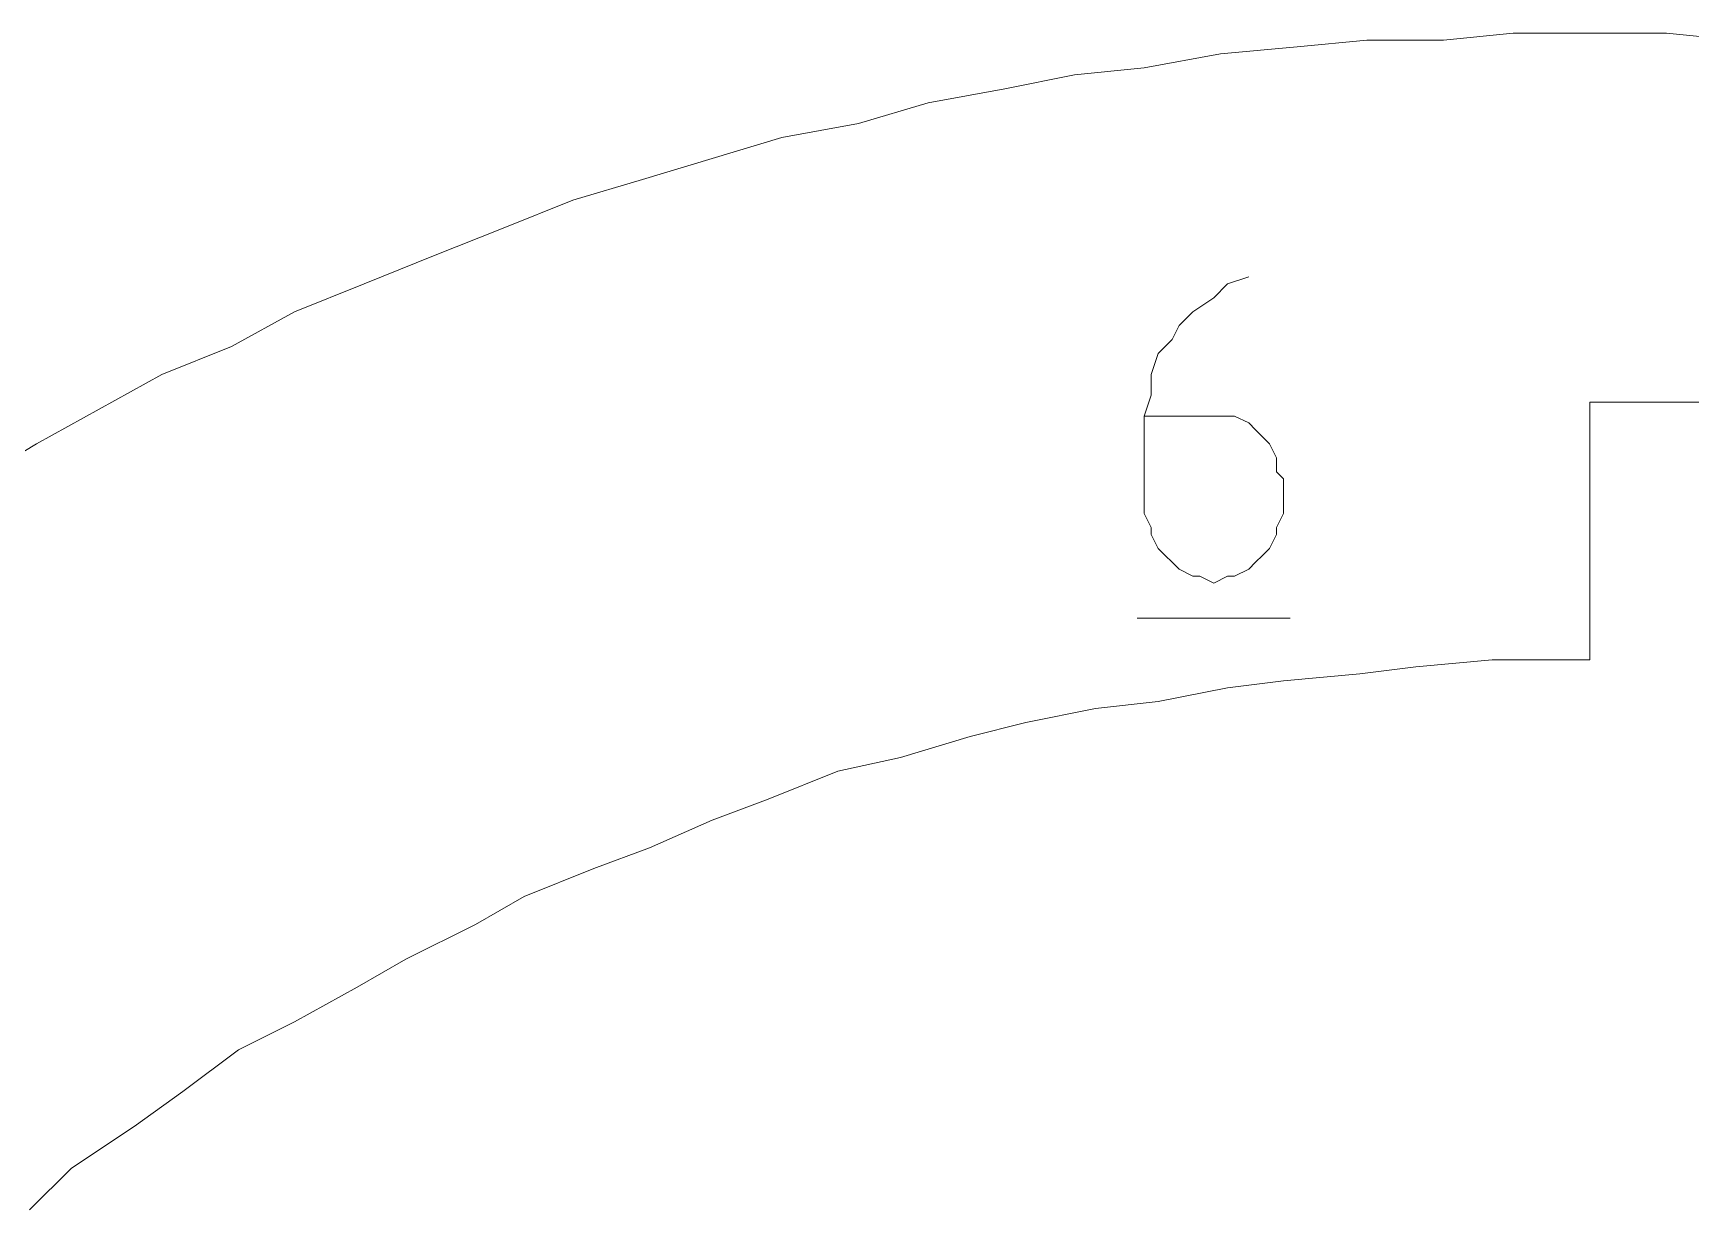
# Model space of a CAD drawing. Header units: centimetres. Extents: x -10.4 to 10.4, y -10.8 to 7.6.
# Drawn here: x -6.531 to -5.185, y -2.183 to -1.227 of the extents above; entities that cross this region are included whole.
import ezdxf
from ezdxf.lldxf.tags import DXFTag

# ---------------------------------------------------------------- set-up
doc = ezdxf.new("R2010")
doc.units = ezdxf.units.CM
doc.header["$MEASUREMENT"] = 0
doc.layers.add('layer 1', color=7, linetype='Continuous')
tags = doc.linetypes.add('New Line851', pattern=[0.2, 0.1, -0.1]).pattern_tags.tags
tags[6:7] = [DXFTag(74, 4), DXFTag(75, 0), DXFTag(340, '0'), DXFTag(46, 1.0), DXFTag(50, 0.0), DXFTag(44, 0.0), DXFTag(45, 0.0)]
tags[4:5] = [DXFTag(74, 4), DXFTag(75, 0), DXFTag(340, '0'), DXFTag(46, 1.0), DXFTag(50, 0.0), DXFTag(44, 0.0), DXFTag(45, 0.0)]
tags = doc.linetypes.add('New Line852', pattern=[0.2, 0.1, -0.1]).pattern_tags.tags
tags[6:7] = [DXFTag(74, 4), DXFTag(75, 0), DXFTag(340, '0'), DXFTag(46, 1.0), DXFTag(50, 0.0), DXFTag(44, 0.0), DXFTag(45, 0.0)]
tags[4:5] = [DXFTag(74, 4), DXFTag(75, 0), DXFTag(340, '0'), DXFTag(46, 1.0), DXFTag(50, 0.0), DXFTag(44, 0.0), DXFTag(45, 0.0)]
tags = doc.linetypes.add('New Line853', pattern=[0.2, 0.1, -0.1]).pattern_tags.tags
tags[6:7] = [DXFTag(74, 4), DXFTag(75, 0), DXFTag(340, '0'), DXFTag(46, 1.0), DXFTag(50, 0.0), DXFTag(44, 0.0), DXFTag(45, 0.0)]
tags[4:5] = [DXFTag(74, 4), DXFTag(75, 0), DXFTag(340, '0'), DXFTag(46, 1.0), DXFTag(50, 0.0), DXFTag(44, 0.0), DXFTag(45, 0.0)]
tags = doc.linetypes.add('New Line854', pattern=[0.2, 0.1, -0.1]).pattern_tags.tags
tags[6:7] = [DXFTag(74, 4), DXFTag(75, 0), DXFTag(340, '0'), DXFTag(46, 1.0), DXFTag(50, 0.0), DXFTag(44, 0.0), DXFTag(45, 0.0)]
tags[4:5] = [DXFTag(74, 4), DXFTag(75, 0), DXFTag(340, '0'), DXFTag(46, 1.0), DXFTag(50, 0.0), DXFTag(44, 0.0), DXFTag(45, 0.0)]
tags = doc.linetypes.add('New Line855', pattern=[0.2, 0.1, -0.1]).pattern_tags.tags
tags[6:7] = [DXFTag(74, 4), DXFTag(75, 0), DXFTag(340, '0'), DXFTag(46, 1.0), DXFTag(50, 0.0), DXFTag(44, 0.0), DXFTag(45, 0.0)]
tags[4:5] = [DXFTag(74, 4), DXFTag(75, 0), DXFTag(340, '0'), DXFTag(46, 1.0), DXFTag(50, 0.0), DXFTag(44, 0.0), DXFTag(45, 0.0)]
tags = doc.linetypes.add('New Line856', pattern=[0.2, 0.1, -0.1]).pattern_tags.tags
tags[6:7] = [DXFTag(74, 4), DXFTag(75, 0), DXFTag(340, '0'), DXFTag(46, 1.0), DXFTag(50, 0.0), DXFTag(44, 0.0), DXFTag(45, 0.0)]
tags[4:5] = [DXFTag(74, 4), DXFTag(75, 0), DXFTag(340, '0'), DXFTag(46, 1.0), DXFTag(50, 0.0), DXFTag(44, 0.0), DXFTag(45, 0.0)]
tags = doc.linetypes.add('New Line857', pattern=[0.2, 0.1, -0.1]).pattern_tags.tags
tags[6:7] = [DXFTag(74, 4), DXFTag(75, 0), DXFTag(340, '0'), DXFTag(46, 1.0), DXFTag(50, 0.0), DXFTag(44, 0.0), DXFTag(45, 0.0)]
tags[4:5] = [DXFTag(74, 4), DXFTag(75, 0), DXFTag(340, '0'), DXFTag(46, 1.0), DXFTag(50, 0.0), DXFTag(44, 0.0), DXFTag(45, 0.0)]
tags = doc.linetypes.add('New Line858', pattern=[0.2, 0.1, -0.1]).pattern_tags.tags
tags[6:7] = [DXFTag(74, 4), DXFTag(75, 0), DXFTag(340, '0'), DXFTag(46, 1.0), DXFTag(50, 0.0), DXFTag(44, 0.0), DXFTag(45, 0.0)]
tags[4:5] = [DXFTag(74, 4), DXFTag(75, 0), DXFTag(340, '0'), DXFTag(46, 1.0), DXFTag(50, 0.0), DXFTag(44, 0.0), DXFTag(45, 0.0)]
tags = doc.linetypes.add('New Line859', pattern=[0.2, 0.1, -0.1]).pattern_tags.tags
tags[6:7] = [DXFTag(74, 4), DXFTag(75, 0), DXFTag(340, '0'), DXFTag(46, 1.0), DXFTag(50, 0.0), DXFTag(44, 0.0), DXFTag(45, 0.0)]
tags[4:5] = [DXFTag(74, 4), DXFTag(75, 0), DXFTag(340, '0'), DXFTag(46, 1.0), DXFTag(50, 0.0), DXFTag(44, 0.0), DXFTag(45, 0.0)]
tags = doc.linetypes.add('New Line860', pattern=[0.2, 0.1, -0.1]).pattern_tags.tags
tags[6:7] = [DXFTag(74, 4), DXFTag(75, 0), DXFTag(340, '0'), DXFTag(46, 1.0), DXFTag(50, 0.0), DXFTag(44, 0.0), DXFTag(45, 0.0)]
tags[4:5] = [DXFTag(74, 4), DXFTag(75, 0), DXFTag(340, '0'), DXFTag(46, 1.0), DXFTag(50, 0.0), DXFTag(44, 0.0), DXFTag(45, 0.0)]
tags = doc.linetypes.add('New Line861', pattern=[0.2, 0.1, -0.1]).pattern_tags.tags
tags[6:7] = [DXFTag(74, 4), DXFTag(75, 0), DXFTag(340, '0'), DXFTag(46, 1.0), DXFTag(50, 0.0), DXFTag(44, 0.0), DXFTag(45, 0.0)]
tags[4:5] = [DXFTag(74, 4), DXFTag(75, 0), DXFTag(340, '0'), DXFTag(46, 1.0), DXFTag(50, 0.0), DXFTag(44, 0.0), DXFTag(45, 0.0)]
tags = doc.linetypes.add('New Line862', pattern=[0.2, 0.1, -0.1]).pattern_tags.tags
tags[6:7] = [DXFTag(74, 4), DXFTag(75, 0), DXFTag(340, '0'), DXFTag(46, 1.0), DXFTag(50, 0.0), DXFTag(44, 0.0), DXFTag(45, 0.0)]
tags[4:5] = [DXFTag(74, 4), DXFTag(75, 0), DXFTag(340, '0'), DXFTag(46, 1.0), DXFTag(50, 0.0), DXFTag(44, 0.0), DXFTag(45, 0.0)]
tags = doc.linetypes.add('New Line863', pattern=[0.2, 0.1, -0.1]).pattern_tags.tags
tags[6:7] = [DXFTag(74, 4), DXFTag(75, 0), DXFTag(340, '0'), DXFTag(46, 1.0), DXFTag(50, 0.0), DXFTag(44, 0.0), DXFTag(45, 0.0)]
tags[4:5] = [DXFTag(74, 4), DXFTag(75, 0), DXFTag(340, '0'), DXFTag(46, 1.0), DXFTag(50, 0.0), DXFTag(44, 0.0), DXFTag(45, 0.0)]
tags = doc.linetypes.add('New Line864', pattern=[0.2, 0.1, -0.1]).pattern_tags.tags
tags[6:7] = [DXFTag(74, 4), DXFTag(75, 0), DXFTag(340, '0'), DXFTag(46, 1.0), DXFTag(50, 0.0), DXFTag(44, 0.0), DXFTag(45, 0.0)]
tags[4:5] = [DXFTag(74, 4), DXFTag(75, 0), DXFTag(340, '0'), DXFTag(46, 1.0), DXFTag(50, 0.0), DXFTag(44, 0.0), DXFTag(45, 0.0)]
tags = doc.linetypes.add('New Line865', pattern=[0.2, 0.1, -0.1]).pattern_tags.tags
tags[6:7] = [DXFTag(74, 4), DXFTag(75, 0), DXFTag(340, '0'), DXFTag(46, 1.0), DXFTag(50, 0.0), DXFTag(44, 0.0), DXFTag(45, 0.0)]
tags[4:5] = [DXFTag(74, 4), DXFTag(75, 0), DXFTag(340, '0'), DXFTag(46, 1.0), DXFTag(50, 0.0), DXFTag(44, 0.0), DXFTag(45, 0.0)]
tags = doc.linetypes.add('New Line866', pattern=[0.2, 0.1, -0.1]).pattern_tags.tags
tags[6:7] = [DXFTag(74, 4), DXFTag(75, 0), DXFTag(340, '0'), DXFTag(46, 1.0), DXFTag(50, 0.0), DXFTag(44, 0.0), DXFTag(45, 0.0)]
tags[4:5] = [DXFTag(74, 4), DXFTag(75, 0), DXFTag(340, '0'), DXFTag(46, 1.0), DXFTag(50, 0.0), DXFTag(44, 0.0), DXFTag(45, 0.0)]
tags = doc.linetypes.add('New Line867', pattern=[0.2, 0.1, -0.1]).pattern_tags.tags
tags[6:7] = [DXFTag(74, 4), DXFTag(75, 0), DXFTag(340, '0'), DXFTag(46, 1.0), DXFTag(50, 0.0), DXFTag(44, 0.0), DXFTag(45, 0.0)]
tags[4:5] = [DXFTag(74, 4), DXFTag(75, 0), DXFTag(340, '0'), DXFTag(46, 1.0), DXFTag(50, 0.0), DXFTag(44, 0.0), DXFTag(45, 0.0)]
tags = doc.linetypes.add('New Line868', pattern=[0.2, 0.1, -0.1]).pattern_tags.tags
tags[6:7] = [DXFTag(74, 4), DXFTag(75, 0), DXFTag(340, '0'), DXFTag(46, 1.0), DXFTag(50, 0.0), DXFTag(44, 0.0), DXFTag(45, 0.0)]
tags[4:5] = [DXFTag(74, 4), DXFTag(75, 0), DXFTag(340, '0'), DXFTag(46, 1.0), DXFTag(50, 0.0), DXFTag(44, 0.0), DXFTag(45, 0.0)]
tags = doc.linetypes.add('New Line869', pattern=[0.2, 0.1, -0.1]).pattern_tags.tags
tags[6:7] = [DXFTag(74, 4), DXFTag(75, 0), DXFTag(340, '0'), DXFTag(46, 1.0), DXFTag(50, 0.0), DXFTag(44, 0.0), DXFTag(45, 0.0)]
tags[4:5] = [DXFTag(74, 4), DXFTag(75, 0), DXFTag(340, '0'), DXFTag(46, 1.0), DXFTag(50, 0.0), DXFTag(44, 0.0), DXFTag(45, 0.0)]
tags = doc.linetypes.add('New Line870', pattern=[0.2, 0.1, -0.1]).pattern_tags.tags
tags[6:7] = [DXFTag(74, 4), DXFTag(75, 0), DXFTag(340, '0'), DXFTag(46, 1.0), DXFTag(50, 0.0), DXFTag(44, 0.0), DXFTag(45, 0.0)]
tags[4:5] = [DXFTag(74, 4), DXFTag(75, 0), DXFTag(340, '0'), DXFTag(46, 1.0), DXFTag(50, 0.0), DXFTag(44, 0.0), DXFTag(45, 0.0)]
tags = doc.linetypes.add('New Line871', pattern=[0.2, 0.1, -0.1]).pattern_tags.tags
tags[6:7] = [DXFTag(74, 4), DXFTag(75, 0), DXFTag(340, '0'), DXFTag(46, 1.0), DXFTag(50, 0.0), DXFTag(44, 0.0), DXFTag(45, 0.0)]
tags[4:5] = [DXFTag(74, 4), DXFTag(75, 0), DXFTag(340, '0'), DXFTag(46, 1.0), DXFTag(50, 0.0), DXFTag(44, 0.0), DXFTag(45, 0.0)]
tags = doc.linetypes.add('New Line872', pattern=[0.2, 0.1, -0.1]).pattern_tags.tags
tags[6:7] = [DXFTag(74, 4), DXFTag(75, 0), DXFTag(340, '0'), DXFTag(46, 1.0), DXFTag(50, 0.0), DXFTag(44, 0.0), DXFTag(45, 0.0)]
tags[4:5] = [DXFTag(74, 4), DXFTag(75, 0), DXFTag(340, '0'), DXFTag(46, 1.0), DXFTag(50, 0.0), DXFTag(44, 0.0), DXFTag(45, 0.0)]
tags = doc.linetypes.add('New Line873', pattern=[0.2, 0.1, -0.1]).pattern_tags.tags
tags[6:7] = [DXFTag(74, 4), DXFTag(75, 0), DXFTag(340, '0'), DXFTag(46, 1.0), DXFTag(50, 0.0), DXFTag(44, 0.0), DXFTag(45, 0.0)]
tags[4:5] = [DXFTag(74, 4), DXFTag(75, 0), DXFTag(340, '0'), DXFTag(46, 1.0), DXFTag(50, 0.0), DXFTag(44, 0.0), DXFTag(45, 0.0)]
tags = doc.linetypes.add('New Line874', pattern=[0.2, 0.1, -0.1]).pattern_tags.tags
tags[6:7] = [DXFTag(74, 4), DXFTag(75, 0), DXFTag(340, '0'), DXFTag(46, 1.0), DXFTag(50, 0.0), DXFTag(44, 0.0), DXFTag(45, 0.0)]
tags[4:5] = [DXFTag(74, 4), DXFTag(75, 0), DXFTag(340, '0'), DXFTag(46, 1.0), DXFTag(50, 0.0), DXFTag(44, 0.0), DXFTag(45, 0.0)]
tags = doc.linetypes.add('New Line875', pattern=[0.2, 0.1, -0.1]).pattern_tags.tags
tags[6:7] = [DXFTag(74, 4), DXFTag(75, 0), DXFTag(340, '0'), DXFTag(46, 1.0), DXFTag(50, 0.0), DXFTag(44, 0.0), DXFTag(45, 0.0)]
tags[4:5] = [DXFTag(74, 4), DXFTag(75, 0), DXFTag(340, '0'), DXFTag(46, 1.0), DXFTag(50, 0.0), DXFTag(44, 0.0), DXFTag(45, 0.0)]
tags = doc.linetypes.add('New Line876', pattern=[0.2, 0.1, -0.1]).pattern_tags.tags
tags[6:7] = [DXFTag(74, 4), DXFTag(75, 0), DXFTag(340, '0'), DXFTag(46, 1.0), DXFTag(50, 0.0), DXFTag(44, 0.0), DXFTag(45, 0.0)]
tags[4:5] = [DXFTag(74, 4), DXFTag(75, 0), DXFTag(340, '0'), DXFTag(46, 1.0), DXFTag(50, 0.0), DXFTag(44, 0.0), DXFTag(45, 0.0)]
tags = doc.linetypes.add('New Line877', pattern=[0.2, 0.1, -0.1]).pattern_tags.tags
tags[6:7] = [DXFTag(74, 4), DXFTag(75, 0), DXFTag(340, '0'), DXFTag(46, 1.0), DXFTag(50, 0.0), DXFTag(44, 0.0), DXFTag(45, 0.0)]
tags[4:5] = [DXFTag(74, 4), DXFTag(75, 0), DXFTag(340, '0'), DXFTag(46, 1.0), DXFTag(50, 0.0), DXFTag(44, 0.0), DXFTag(45, 0.0)]
tags = doc.linetypes.add('New Line878', pattern=[0.2, 0.1, -0.1]).pattern_tags.tags
tags[6:7] = [DXFTag(74, 4), DXFTag(75, 0), DXFTag(340, '0'), DXFTag(46, 1.0), DXFTag(50, 0.0), DXFTag(44, 0.0), DXFTag(45, 0.0)]
tags[4:5] = [DXFTag(74, 4), DXFTag(75, 0), DXFTag(340, '0'), DXFTag(46, 1.0), DXFTag(50, 0.0), DXFTag(44, 0.0), DXFTag(45, 0.0)]
tags = doc.linetypes.add('New Line897', pattern=[0.2, 0.1, -0.1]).pattern_tags.tags
tags[6:7] = [DXFTag(74, 4), DXFTag(75, 0), DXFTag(340, '0'), DXFTag(46, 1.0), DXFTag(50, 0.0), DXFTag(44, 0.0), DXFTag(45, 0.0)]
tags[4:5] = [DXFTag(74, 4), DXFTag(75, 0), DXFTag(340, '0'), DXFTag(46, 1.0), DXFTag(50, 0.0), DXFTag(44, 0.0), DXFTag(45, 0.0)]
tags = doc.linetypes.add('New Line898', pattern=[0.2, 0.1, -0.1]).pattern_tags.tags
tags[6:7] = [DXFTag(74, 4), DXFTag(75, 0), DXFTag(340, '0'), DXFTag(46, 1.0), DXFTag(50, 0.0), DXFTag(44, 0.0), DXFTag(45, 0.0)]
tags[4:5] = [DXFTag(74, 4), DXFTag(75, 0), DXFTag(340, '0'), DXFTag(46, 1.0), DXFTag(50, 0.0), DXFTag(44, 0.0), DXFTag(45, 0.0)]
tags = doc.linetypes.add('New Line899', pattern=[0.2, 0.1, -0.1]).pattern_tags.tags
tags[6:7] = [DXFTag(74, 4), DXFTag(75, 0), DXFTag(340, '0'), DXFTag(46, 1.0), DXFTag(50, 0.0), DXFTag(44, 0.0), DXFTag(45, 0.0)]
tags[4:5] = [DXFTag(74, 4), DXFTag(75, 0), DXFTag(340, '0'), DXFTag(46, 1.0), DXFTag(50, 0.0), DXFTag(44, 0.0), DXFTag(45, 0.0)]
tags = doc.linetypes.add('New Line900', pattern=[0.2, 0.1, -0.1]).pattern_tags.tags
tags[6:7] = [DXFTag(74, 4), DXFTag(75, 0), DXFTag(340, '0'), DXFTag(46, 1.0), DXFTag(50, 0.0), DXFTag(44, 0.0), DXFTag(45, 0.0)]
tags[4:5] = [DXFTag(74, 4), DXFTag(75, 0), DXFTag(340, '0'), DXFTag(46, 1.0), DXFTag(50, 0.0), DXFTag(44, 0.0), DXFTag(45, 0.0)]
tags = doc.linetypes.add('New Line901', pattern=[0.2, 0.1, -0.1]).pattern_tags.tags
tags[6:7] = [DXFTag(74, 4), DXFTag(75, 0), DXFTag(340, '0'), DXFTag(46, 1.0), DXFTag(50, 0.0), DXFTag(44, 0.0), DXFTag(45, 0.0)]
tags[4:5] = [DXFTag(74, 4), DXFTag(75, 0), DXFTag(340, '0'), DXFTag(46, 1.0), DXFTag(50, 0.0), DXFTag(44, 0.0), DXFTag(45, 0.0)]
tags = doc.linetypes.add('New Line902', pattern=[0.2, 0.1, -0.1]).pattern_tags.tags
tags[6:7] = [DXFTag(74, 4), DXFTag(75, 0), DXFTag(340, '0'), DXFTag(46, 1.0), DXFTag(50, 0.0), DXFTag(44, 0.0), DXFTag(45, 0.0)]
tags[4:5] = [DXFTag(74, 4), DXFTag(75, 0), DXFTag(340, '0'), DXFTag(46, 1.0), DXFTag(50, 0.0), DXFTag(44, 0.0), DXFTag(45, 0.0)]
tags = doc.linetypes.add('New Line903', pattern=[0.2, 0.1, -0.1]).pattern_tags.tags
tags[6:7] = [DXFTag(74, 4), DXFTag(75, 0), DXFTag(340, '0'), DXFTag(46, 1.0), DXFTag(50, 0.0), DXFTag(44, 0.0), DXFTag(45, 0.0)]
tags[4:5] = [DXFTag(74, 4), DXFTag(75, 0), DXFTag(340, '0'), DXFTag(46, 1.0), DXFTag(50, 0.0), DXFTag(44, 0.0), DXFTag(45, 0.0)]
tags = doc.linetypes.add('New Line904', pattern=[0.2, 0.1, -0.1]).pattern_tags.tags
tags[6:7] = [DXFTag(74, 4), DXFTag(75, 0), DXFTag(340, '0'), DXFTag(46, 1.0), DXFTag(50, 0.0), DXFTag(44, 0.0), DXFTag(45, 0.0)]
tags[4:5] = [DXFTag(74, 4), DXFTag(75, 0), DXFTag(340, '0'), DXFTag(46, 1.0), DXFTag(50, 0.0), DXFTag(44, 0.0), DXFTag(45, 0.0)]
tags = doc.linetypes.add('New Line905', pattern=[0.2, 0.1, -0.1]).pattern_tags.tags
tags[6:7] = [DXFTag(74, 4), DXFTag(75, 0), DXFTag(340, '0'), DXFTag(46, 1.0), DXFTag(50, 0.0), DXFTag(44, 0.0), DXFTag(45, 0.0)]
tags[4:5] = [DXFTag(74, 4), DXFTag(75, 0), DXFTag(340, '0'), DXFTag(46, 1.0), DXFTag(50, 0.0), DXFTag(44, 0.0), DXFTag(45, 0.0)]
tags = doc.linetypes.add('New Line906', pattern=[0.2, 0.1, -0.1]).pattern_tags.tags
tags[6:7] = [DXFTag(74, 4), DXFTag(75, 0), DXFTag(340, '0'), DXFTag(46, 1.0), DXFTag(50, 0.0), DXFTag(44, 0.0), DXFTag(45, 0.0)]
tags[4:5] = [DXFTag(74, 4), DXFTag(75, 0), DXFTag(340, '0'), DXFTag(46, 1.0), DXFTag(50, 0.0), DXFTag(44, 0.0), DXFTag(45, 0.0)]
tags = doc.linetypes.add('New Line907', pattern=[0.2, 0.1, -0.1]).pattern_tags.tags
tags[6:7] = [DXFTag(74, 4), DXFTag(75, 0), DXFTag(340, '0'), DXFTag(46, 1.0), DXFTag(50, 0.0), DXFTag(44, 0.0), DXFTag(45, 0.0)]
tags[4:5] = [DXFTag(74, 4), DXFTag(75, 0), DXFTag(340, '0'), DXFTag(46, 1.0), DXFTag(50, 0.0), DXFTag(44, 0.0), DXFTag(45, 0.0)]
tags = doc.linetypes.add('New Line908', pattern=[0.2, 0.1, -0.1]).pattern_tags.tags
tags[6:7] = [DXFTag(74, 4), DXFTag(75, 0), DXFTag(340, '0'), DXFTag(46, 1.0), DXFTag(50, 0.0), DXFTag(44, 0.0), DXFTag(45, 0.0)]
tags[4:5] = [DXFTag(74, 4), DXFTag(75, 0), DXFTag(340, '0'), DXFTag(46, 1.0), DXFTag(50, 0.0), DXFTag(44, 0.0), DXFTag(45, 0.0)]
tags = doc.linetypes.add('New Line909', pattern=[0.2, 0.1, -0.1]).pattern_tags.tags
tags[6:7] = [DXFTag(74, 4), DXFTag(75, 0), DXFTag(340, '0'), DXFTag(46, 1.0), DXFTag(50, 0.0), DXFTag(44, 0.0), DXFTag(45, 0.0)]
tags[4:5] = [DXFTag(74, 4), DXFTag(75, 0), DXFTag(340, '0'), DXFTag(46, 1.0), DXFTag(50, 0.0), DXFTag(44, 0.0), DXFTag(45, 0.0)]
tags = doc.linetypes.add('New Line910', pattern=[0.2, 0.1, -0.1]).pattern_tags.tags
tags[6:7] = [DXFTag(74, 4), DXFTag(75, 0), DXFTag(340, '0'), DXFTag(46, 1.0), DXFTag(50, 0.0), DXFTag(44, 0.0), DXFTag(45, 0.0)]
tags[4:5] = [DXFTag(74, 4), DXFTag(75, 0), DXFTag(340, '0'), DXFTag(46, 1.0), DXFTag(50, 0.0), DXFTag(44, 0.0), DXFTag(45, 0.0)]
tags = doc.linetypes.add('New Line911', pattern=[0.2, 0.1, -0.1]).pattern_tags.tags
tags[6:7] = [DXFTag(74, 4), DXFTag(75, 0), DXFTag(340, '0'), DXFTag(46, 1.0), DXFTag(50, 0.0), DXFTag(44, 0.0), DXFTag(45, 0.0)]
tags[4:5] = [DXFTag(74, 4), DXFTag(75, 0), DXFTag(340, '0'), DXFTag(46, 1.0), DXFTag(50, 0.0), DXFTag(44, 0.0), DXFTag(45, 0.0)]
tags = doc.linetypes.add('New Line912', pattern=[0.2, 0.1, -0.1]).pattern_tags.tags
tags[6:7] = [DXFTag(74, 4), DXFTag(75, 0), DXFTag(340, '0'), DXFTag(46, 1.0), DXFTag(50, 0.0), DXFTag(44, 0.0), DXFTag(45, 0.0)]
tags[4:5] = [DXFTag(74, 4), DXFTag(75, 0), DXFTag(340, '0'), DXFTag(46, 1.0), DXFTag(50, 0.0), DXFTag(44, 0.0), DXFTag(45, 0.0)]
tags = doc.linetypes.add('New Line913', pattern=[0.2, 0.1, -0.1]).pattern_tags.tags
tags[6:7] = [DXFTag(74, 4), DXFTag(75, 0), DXFTag(340, '0'), DXFTag(46, 1.0), DXFTag(50, 0.0), DXFTag(44, 0.0), DXFTag(45, 0.0)]
tags[4:5] = [DXFTag(74, 4), DXFTag(75, 0), DXFTag(340, '0'), DXFTag(46, 1.0), DXFTag(50, 0.0), DXFTag(44, 0.0), DXFTag(45, 0.0)]
tags = doc.linetypes.add('New Line914', pattern=[0.2, 0.1, -0.1]).pattern_tags.tags
tags[6:7] = [DXFTag(74, 4), DXFTag(75, 0), DXFTag(340, '0'), DXFTag(46, 1.0), DXFTag(50, 0.0), DXFTag(44, 0.0), DXFTag(45, 0.0)]
tags[4:5] = [DXFTag(74, 4), DXFTag(75, 0), DXFTag(340, '0'), DXFTag(46, 1.0), DXFTag(50, 0.0), DXFTag(44, 0.0), DXFTag(45, 0.0)]
tags = doc.linetypes.add('New Line915', pattern=[0.2, 0.1, -0.1]).pattern_tags.tags
tags[6:7] = [DXFTag(74, 4), DXFTag(75, 0), DXFTag(340, '0'), DXFTag(46, 1.0), DXFTag(50, 0.0), DXFTag(44, 0.0), DXFTag(45, 0.0)]
tags[4:5] = [DXFTag(74, 4), DXFTag(75, 0), DXFTag(340, '0'), DXFTag(46, 1.0), DXFTag(50, 0.0), DXFTag(44, 0.0), DXFTag(45, 0.0)]
tags = doc.linetypes.add('New Line916', pattern=[0.2, 0.1, -0.1]).pattern_tags.tags
tags[6:7] = [DXFTag(74, 4), DXFTag(75, 0), DXFTag(340, '0'), DXFTag(46, 1.0), DXFTag(50, 0.0), DXFTag(44, 0.0), DXFTag(45, 0.0)]
tags[4:5] = [DXFTag(74, 4), DXFTag(75, 0), DXFTag(340, '0'), DXFTag(46, 1.0), DXFTag(50, 0.0), DXFTag(44, 0.0), DXFTag(45, 0.0)]
tags = doc.linetypes.add('New Line917', pattern=[0.2, 0.1, -0.1]).pattern_tags.tags
tags[6:7] = [DXFTag(74, 4), DXFTag(75, 0), DXFTag(340, '0'), DXFTag(46, 1.0), DXFTag(50, 0.0), DXFTag(44, 0.0), DXFTag(45, 0.0)]
tags[4:5] = [DXFTag(74, 4), DXFTag(75, 0), DXFTag(340, '0'), DXFTag(46, 1.0), DXFTag(50, 0.0), DXFTag(44, 0.0), DXFTag(45, 0.0)]
tags = doc.linetypes.add('New Line918', pattern=[0.2, 0.1, -0.1]).pattern_tags.tags
tags[6:7] = [DXFTag(74, 4), DXFTag(75, 0), DXFTag(340, '0'), DXFTag(46, 1.0), DXFTag(50, 0.0), DXFTag(44, 0.0), DXFTag(45, 0.0)]
tags[4:5] = [DXFTag(74, 4), DXFTag(75, 0), DXFTag(340, '0'), DXFTag(46, 1.0), DXFTag(50, 0.0), DXFTag(44, 0.0), DXFTag(45, 0.0)]
tags = doc.linetypes.add('New Line919', pattern=[0.2, 0.1, -0.1]).pattern_tags.tags
tags[6:7] = [DXFTag(74, 4), DXFTag(75, 0), DXFTag(340, '0'), DXFTag(46, 1.0), DXFTag(50, 0.0), DXFTag(44, 0.0), DXFTag(45, 0.0)]
tags[4:5] = [DXFTag(74, 4), DXFTag(75, 0), DXFTag(340, '0'), DXFTag(46, 1.0), DXFTag(50, 0.0), DXFTag(44, 0.0), DXFTag(45, 0.0)]
tags = doc.linetypes.add('New Line920', pattern=[0.2, 0.1, -0.1]).pattern_tags.tags
tags[6:7] = [DXFTag(74, 4), DXFTag(75, 0), DXFTag(340, '0'), DXFTag(46, 1.0), DXFTag(50, 0.0), DXFTag(44, 0.0), DXFTag(45, 0.0)]
tags[4:5] = [DXFTag(74, 4), DXFTag(75, 0), DXFTag(340, '0'), DXFTag(46, 1.0), DXFTag(50, 0.0), DXFTag(44, 0.0), DXFTag(45, 0.0)]
tags = doc.linetypes.add('New Line921', pattern=[0.2, 0.1, -0.1]).pattern_tags.tags
tags[6:7] = [DXFTag(74, 4), DXFTag(75, 0), DXFTag(340, '0'), DXFTag(46, 1.0), DXFTag(50, 0.0), DXFTag(44, 0.0), DXFTag(45, 0.0)]
tags[4:5] = [DXFTag(74, 4), DXFTag(75, 0), DXFTag(340, '0'), DXFTag(46, 1.0), DXFTag(50, 0.0), DXFTag(44, 0.0), DXFTag(45, 0.0)]

msp = doc.modelspace()

# ---------------------------------------------------------------- linework, layer by layer
at = {"layer": 'layer 1', "color": 5, "linetype": 'New Line903', "lineweight": 9}
msp.add_open_spline([(-5.50433, -1.23817), (-5.50433, -1.23817), (-5.5666, -1.24385), (-5.5666, -1.24385)], degree=3, dxfattribs=at)
at = {"layer": 'layer 1', "color": 5, "linetype": 'New Line902', "lineweight": 9}
msp.add_open_spline([(-5.44774, -1.23263), (-5.44774, -1.23263), (-5.50433, -1.23817), (-5.50433, -1.23817)], degree=3, dxfattribs=at)
at = {"layer": 'layer 1', "color": 5, "linetype": 'New Line901', "lineweight": 9}
msp.add_open_spline([(-5.38546, -1.23263), (-5.38546, -1.23263), (-5.44774, -1.23263), (-5.44774, -1.23263)], degree=3, dxfattribs=at)
at = {"layer": 'layer 1', "color": 5, "linetype": 'New Line900', "lineweight": 9}
msp.add_open_spline([(-5.32888, -1.22694), (-5.32888, -1.22694), (-5.38546, -1.23263), (-5.38546, -1.23263)], degree=3, dxfattribs=at)
at = {"layer": 'layer 1', "color": 5, "linetype": 'New Line899', "lineweight": 9}
msp.add_open_spline([(-5.26661, -1.22694), (-5.26661, -1.22694), (-5.32888, -1.22694), (-5.32888, -1.22694)], degree=3, dxfattribs=at)
at = {"layer": 'layer 1', "color": 5, "linetype": 'New Line898', "lineweight": 9}
msp.add_open_spline([(-5.20448, -1.22694), (-5.20448, -1.22694), (-5.26661, -1.22694), (-5.26661, -1.22694)], degree=3, dxfattribs=at)
at = {"layer": 'layer 1', "color": 5, "linetype": 'New Line897', "lineweight": 9}
msp.add_open_spline([(-5.14789, -1.23263), (-5.14789, -1.23263), (-5.20448, -1.22694), (-5.20448, -1.22694)], degree=3, dxfattribs=at)
at = {"layer": 'layer 1', "color": 5, "linetype": 'New Line904', "lineweight": 9}
msp.add_open_spline([(-5.5666, -1.24385), (-5.5666, -1.24385), (-5.62873, -1.25524), (-5.62873, -1.25524)], degree=3, dxfattribs=at)
at = {"layer": 'layer 1', "color": 5, "linetype": 'New Line906', "lineweight": 9}
msp.add_open_spline([(-5.68531, -1.26093), (-5.68531, -1.26093), (-5.74189, -1.27215), (-5.74189, -1.27215)], degree=3, dxfattribs=at)
at = {"layer": 'layer 1', "color": 5, "linetype": 'New Line905', "lineweight": 9}
msp.add_open_spline([(-5.62873, -1.25524), (-5.62873, -1.25524), (-5.68531, -1.26093), (-5.68531, -1.26093)], degree=3, dxfattribs=at)
at = {"layer": 'layer 1', "color": 5, "linetype": 'New Line907', "lineweight": 9}
msp.add_open_spline([(-5.74189, -1.27215), (-5.74189, -1.27215), (-5.80416, -1.28353), (-5.80416, -1.28353)], degree=3, dxfattribs=at)
at = {"layer": 'layer 1', "color": 5, "linetype": 'New Line908', "lineweight": 9}
msp.add_open_spline([(-5.80416, -1.28353), (-5.80416, -1.28353), (-5.86076, -1.30045), (-5.86076, -1.30045)], degree=3, dxfattribs=at)
at = {"layer": 'layer 1', "color": 5, "linetype": 'New Line909', "lineweight": 9}
msp.add_open_spline([(-5.86076, -1.30045), (-5.86076, -1.30045), (-5.92303, -1.31182), (-5.92303, -1.31182)], degree=3, dxfattribs=at)
at = {"layer": 'layer 1', "color": 5, "linetype": 'New Line910', "lineweight": 9}
msp.add_open_spline([(-5.92303, -1.31182), (-5.92303, -1.31182), (-5.97961, -1.32873), (-5.97961, -1.32873)], degree=3, dxfattribs=at)
at = {"layer": 'layer 1', "color": 5, "linetype": 'New Line911', "lineweight": 9}
msp.add_open_spline([(-5.97961, -1.32873), (-5.97961, -1.32873), (-6.0362, -1.3458), (-6.0362, -1.3458)], degree=3, dxfattribs=at)
at = {"layer": 'layer 1', "color": 5, "linetype": 'New Line912', "lineweight": 9}
msp.add_open_spline([(-6.0362, -1.3458), (-6.0362, -1.3458), (-6.09279, -1.36272), (-6.09279, -1.36272)], degree=3, dxfattribs=at)
at = {"layer": 'layer 1', "color": 5, "linetype": 'New Line913', "lineweight": 9}
msp.add_open_spline([(-6.09279, -1.36272), (-6.09279, -1.36272), (-6.14937, -1.38533), (-6.14937, -1.38533)], degree=3, dxfattribs=at)
at = {"layer": 'layer 1', "color": 5, "linetype": 'New Line914', "lineweight": 9}
msp.add_open_spline([(-6.14937, -1.38533), (-6.14937, -1.38533), (-6.20596, -1.40793), (-6.20596, -1.40793)], degree=3, dxfattribs=at)
at = {"layer": 'layer 1', "color": 5, "linetype": 'New Line915', "lineweight": 9}
msp.add_open_spline([(-6.20596, -1.40793), (-6.20596, -1.40793), (-6.2624, -1.43068), (-6.2624, -1.43068)], degree=3, dxfattribs=at)
at = {"layer": 'layer 1', "color": 1, "lineweight": 20}
for points in [[(-5.54384, -1.42499), (-5.54384, -1.42499), (-5.56091, -1.43068), (-5.56091, -1.43068)], [(-5.54384, -1.42499), (-5.54384, -1.42499), (-5.54384, -1.42499), (-5.54384, -1.42499)], [(-5.56091, -1.43068), (-5.56091, -1.43068), (-5.57214, -1.44191), (-5.57214, -1.44191)], [(-5.58921, -1.45329), (-5.58921, -1.45329), (-5.60043, -1.46451), (-5.60043, -1.46451)], [(-5.57214, -1.44191), (-5.57214, -1.44191), (-5.58921, -1.45329), (-5.58921, -1.45329)], [(-5.60043, -1.46451), (-5.60043, -1.46451), (-5.60612, -1.47589), (-5.60612, -1.47589)], [(-5.60612, -1.47589), (-5.60612, -1.47589), (-5.61749, -1.48712), (-5.61749, -1.48712)], [(-5.61749, -1.48712), (-5.61749, -1.48712), (-5.62318, -1.50418), (-5.62318, -1.50418)], [(-5.62318, -1.50418), (-5.62318, -1.50418), (-5.62318, -1.5211), (-5.62318, -1.5211)], [(-5.62318, -1.5211), (-5.62318, -1.5211), (-5.62873, -1.53817), (-5.62873, -1.53817)], [(-5.62873, -1.53817), (-5.62873, -1.53817), (-5.62873, -1.61736), (-5.62873, -1.61736)], [(-5.57214, -1.53817), (-5.57214, -1.53817), (-5.62873, -1.53817), (-5.62873, -1.53817)], [(-5.56091, -1.53817), (-5.56091, -1.53817), (-5.57214, -1.53817), (-5.57214, -1.53817)], [(-5.55522, -1.53817), (-5.55522, -1.53817), (-5.56091, -1.53817), (-5.56091, -1.53817)], [(-5.54384, -1.5437), (-5.54384, -1.5437), (-5.55522, -1.53817), (-5.55522, -1.53817)], [(-5.5383, -1.54939), (-5.5383, -1.54939), (-5.54384, -1.5437), (-5.54384, -1.5437)], [(-5.53261, -1.55508), (-5.53261, -1.55508), (-5.5383, -1.54939), (-5.5383, -1.54939)], [(-5.52692, -1.56077), (-5.52692, -1.56077), (-5.53261, -1.55508), (-5.53261, -1.55508)], [(-5.52124, -1.572), (-5.52124, -1.572), (-5.52692, -1.56077), (-5.52692, -1.56077)], [(-5.52124, -1.58337), (-5.52124, -1.58337), (-5.52124, -1.572), (-5.52124, -1.572)], [(-5.51555, -1.58906), (-5.51555, -1.58906), (-5.52124, -1.58337), (-5.52124, -1.58337)], [(-5.51555, -1.61736), (-5.51555, -1.61736), (-5.51555, -1.58906), (-5.51555, -1.58906)], [(-5.51555, -1.58906), (-5.51555, -1.58906), (-5.51555, -1.58906), (-5.51555, -1.58906)], [(-5.62873, -1.61736), (-5.62873, -1.61736), (-5.62873, -1.61736), (-5.62873, -1.61736)], [(-5.62873, -1.61736), (-5.62873, -1.61736), (-5.62318, -1.62858), (-5.62318, -1.62858)], [(-5.62318, -1.62858), (-5.62318, -1.62858), (-5.62318, -1.63427), (-5.62318, -1.63427)], [(-5.52124, -1.62858), (-5.52124, -1.62858), (-5.51555, -1.61736), (-5.51555, -1.61736)], [(-5.52124, -1.63427), (-5.52124, -1.63427), (-5.52124, -1.62858), (-5.52124, -1.62858)], [(-5.62318, -1.63427), (-5.62318, -1.63427), (-5.61749, -1.64565), (-5.61749, -1.64565)], [(-5.52692, -1.64565), (-5.52692, -1.64565), (-5.52124, -1.63427), (-5.52124, -1.63427)], [(-5.61749, -1.64565), (-5.61749, -1.64565), (-5.6118, -1.65134), (-5.6118, -1.65134)], [(-5.6118, -1.65134), (-5.6118, -1.65134), (-5.60612, -1.65688), (-5.60612, -1.65688)], [(-5.5383, -1.65688), (-5.5383, -1.65688), (-5.53261, -1.65134), (-5.53261, -1.65134)], [(-5.53261, -1.65134), (-5.53261, -1.65134), (-5.52692, -1.64565), (-5.52692, -1.64565)], [(-5.60612, -1.65688), (-5.60612, -1.65688), (-5.60043, -1.66257), (-5.60043, -1.66257)], [(-5.60043, -1.66257), (-5.60043, -1.66257), (-5.58921, -1.66826), (-5.58921, -1.66826)], [(-5.58921, -1.66826), (-5.58921, -1.66826), (-5.58352, -1.66826), (-5.58352, -1.66826)], [(-5.58352, -1.66826), (-5.58352, -1.66826), (-5.57214, -1.67394), (-5.57214, -1.67394)], [(-5.57214, -1.67394), (-5.57214, -1.67394), (-5.56091, -1.66826), (-5.56091, -1.66826)], [(-5.56091, -1.66826), (-5.56091, -1.66826), (-5.55522, -1.66826), (-5.55522, -1.66826)], [(-5.55522, -1.66826), (-5.55522, -1.66826), (-5.54384, -1.66257), (-5.54384, -1.66257)], [(-5.54384, -1.66257), (-5.54384, -1.66257), (-5.5383, -1.65688), (-5.5383, -1.65688)], [(-5.57214, -1.67394), (-5.57214, -1.67394), (-5.57214, -1.67394), (-5.57214, -1.67394)], [(-5.63441, -1.70223), (-5.63441, -1.70223), (-5.51001, -1.70223), (-5.51001, -1.70223)]]:
    msp.add_open_spline(points, degree=3, dxfattribs=at)
at = {"layer": 'layer 1', "color": 5, "linetype": 'New Line916', "lineweight": 9}
msp.add_open_spline([(-6.2624, -1.43068), (-6.2624, -1.43068), (-6.31898, -1.45329), (-6.31898, -1.45329)], degree=3, dxfattribs=at)
at = {"layer": 'layer 1', "color": 5, "linetype": 'New Line917', "lineweight": 9}
msp.add_open_spline([(-6.31898, -1.45329), (-6.31898, -1.45329), (-6.37003, -1.48157), (-6.37003, -1.48157)], degree=3, dxfattribs=at)
at = {"layer": 'layer 1', "color": 5, "linetype": 'New Line918', "lineweight": 9}
msp.add_open_spline([(-6.37003, -1.48157), (-6.37003, -1.48157), (-6.42661, -1.50418), (-6.42661, -1.50418)], degree=3, dxfattribs=at)
at = {"layer": 'layer 1', "color": 5, "linetype": 'New Line919', "lineweight": 9}
msp.add_open_spline([(-6.42661, -1.50418), (-6.42661, -1.50418), (-6.47751, -1.53248), (-6.47751, -1.53248)], degree=3, dxfattribs=at)
at = {"layer": 'layer 1', "color": 5, "linetype": 'New Line920', "lineweight": 9}
msp.add_open_spline([(-6.47751, -1.53248), (-6.47751, -1.53248), (-6.5284, -1.56077), (-6.5284, -1.56077)], degree=3, dxfattribs=at)
at = {"layer": 'layer 1', "color": 5, "linetype": 'New Line877', "lineweight": 9}
msp.add_open_spline([(-5.26661, -1.73606), (-5.26661, -1.73606), (-5.26661, -1.52679), (-5.26661, -1.52679)], degree=3, dxfattribs=at)
at = {"layer": 'layer 1', "color": 5, "linetype": 'New Line878', "lineweight": 9}
msp.add_open_spline([(-5.26661, -1.52679), (-5.26661, -1.52679), (-4.10674, -1.52679), (-4.10674, -1.52679)], degree=3, dxfattribs=at)
at = {"layer": 'layer 1', "color": 5, "linetype": 'New Line921', "lineweight": 9}
msp.add_open_spline([(-6.5284, -1.56077), (-6.5284, -1.56077), (-6.585, -1.59475), (-6.585, -1.59475)], degree=3, dxfattribs=at)
at = {"layer": 'layer 1', "color": 5, "linetype": 'New Line874', "lineweight": 9}
msp.add_open_spline([(-5.40807, -1.74176), (-5.40807, -1.74176), (-5.34594, -1.73606), (-5.34594, -1.73606)], degree=3, dxfattribs=at)
at = {"layer": 'layer 1', "color": 5, "linetype": 'New Line875', "lineweight": 9}
msp.add_open_spline([(-5.34594, -1.73606), (-5.34594, -1.73606), (-5.30058, -1.73606), (-5.30058, -1.73606)], degree=3, dxfattribs=at)
at = {"layer": 'layer 1', "color": 5, "linetype": 'New Line876', "lineweight": 9}
msp.add_open_spline([(-5.30058, -1.73606), (-5.30058, -1.73606), (-5.26661, -1.73606), (-5.26661, -1.73606)], degree=3, dxfattribs=at)
at = {"layer": 'layer 1', "color": 5, "linetype": 'New Line872', "lineweight": 9}
msp.add_open_spline([(-5.51555, -1.75314), (-5.51555, -1.75314), (-5.45343, -1.74745), (-5.45343, -1.74745)], degree=3, dxfattribs=at)
at = {"layer": 'layer 1', "color": 5, "linetype": 'New Line873', "lineweight": 9}
msp.add_open_spline([(-5.45343, -1.74745), (-5.45343, -1.74745), (-5.40807, -1.74176), (-5.40807, -1.74176)], degree=3, dxfattribs=at)
at = {"layer": 'layer 1', "color": 5, "linetype": 'New Line870', "lineweight": 9}
msp.add_open_spline([(-5.61749, -1.77005), (-5.61749, -1.77005), (-5.56091, -1.75882), (-5.56091, -1.75882)], degree=3, dxfattribs=at)
at = {"layer": 'layer 1', "color": 5, "linetype": 'New Line871', "lineweight": 9}
msp.add_open_spline([(-5.56091, -1.75882), (-5.56091, -1.75882), (-5.51555, -1.75314), (-5.51555, -1.75314)], degree=3, dxfattribs=at)
at = {"layer": 'layer 1', "color": 5, "linetype": 'New Line868', "lineweight": 9}
msp.add_open_spline([(-5.72498, -1.78711), (-5.72498, -1.78711), (-5.66839, -1.77573), (-5.66839, -1.77573)], degree=3, dxfattribs=at)
at = {"layer": 'layer 1', "color": 5, "linetype": 'New Line869', "lineweight": 9}
msp.add_open_spline([(-5.66839, -1.77573), (-5.66839, -1.77573), (-5.61749, -1.77005), (-5.61749, -1.77005)], degree=3, dxfattribs=at)
at = {"layer": 'layer 1', "color": 5, "linetype": 'New Line867', "lineweight": 9}
msp.add_open_spline([(-5.77019, -1.79834), (-5.77019, -1.79834), (-5.72498, -1.78711), (-5.72498, -1.78711)], degree=3, dxfattribs=at)
at = {"layer": 'layer 1', "color": 5, "linetype": 'New Line866', "lineweight": 9}
msp.add_open_spline([(-5.82677, -1.81541), (-5.82677, -1.81541), (-5.77019, -1.79834), (-5.77019, -1.79834)], degree=3, dxfattribs=at)
at = {"layer": 'layer 1', "color": 5, "linetype": 'New Line865', "lineweight": 9}
msp.add_open_spline([(-5.87767, -1.82663), (-5.87767, -1.82663), (-5.82677, -1.81541), (-5.82677, -1.81541)], degree=3, dxfattribs=at)
at = {"layer": 'layer 1', "color": 5, "linetype": 'New Line864', "lineweight": 9}
msp.add_open_spline([(-5.93426, -1.84924), (-5.93426, -1.84924), (-5.87767, -1.82663), (-5.87767, -1.82663)], degree=3, dxfattribs=at)
at = {"layer": 'layer 1', "color": 5, "linetype": 'New Line863', "lineweight": 9}
msp.add_open_spline([(-5.97961, -1.8663), (-5.97961, -1.8663), (-5.93426, -1.84924), (-5.93426, -1.84924)], degree=3, dxfattribs=at)
at = {"layer": 'layer 1', "color": 5, "linetype": 'New Line862', "lineweight": 9}
msp.add_open_spline([(-6.03051, -1.88891), (-6.03051, -1.88891), (-5.97961, -1.8663), (-5.97961, -1.8663)], degree=3, dxfattribs=at)
at = {"layer": 'layer 1', "color": 5, "linetype": 'New Line861', "lineweight": 9}
msp.add_open_spline([(-6.07572, -1.90582), (-6.07572, -1.90582), (-6.03051, -1.88891), (-6.03051, -1.88891)], degree=3, dxfattribs=at)
at = {"layer": 'layer 1', "color": 5, "linetype": 'New Line860', "lineweight": 9}
msp.add_open_spline([(-6.13231, -1.92857), (-6.13231, -1.92857), (-6.07572, -1.90582), (-6.07572, -1.90582)], degree=3, dxfattribs=at)
at = {"layer": 'layer 1', "color": 5, "linetype": 'New Line859', "lineweight": 9}
msp.add_open_spline([(-6.17197, -1.95118), (-6.17197, -1.95118), (-6.13231, -1.92857), (-6.13231, -1.92857)], degree=3, dxfattribs=at)
at = {"layer": 'layer 1', "color": 5, "linetype": 'New Line858', "lineweight": 9}
msp.add_open_spline([(-6.22857, -1.97947), (-6.22857, -1.97947), (-6.17197, -1.95118), (-6.17197, -1.95118)], degree=3, dxfattribs=at)
at = {"layer": 'layer 1', "color": 5, "linetype": 'New Line857', "lineweight": 9}
msp.add_open_spline([(-6.26808, -2.00208), (-6.26808, -2.00208), (-6.22857, -1.97947), (-6.22857, -1.97947)], degree=3, dxfattribs=at)
at = {"layer": 'layer 1', "color": 5, "linetype": 'New Line856', "lineweight": 9}
msp.add_open_spline([(-6.31898, -2.03038), (-6.31898, -2.03038), (-6.26808, -2.00208), (-6.26808, -2.00208)], degree=3, dxfattribs=at)
at = {"layer": 'layer 1', "color": 5, "linetype": 'New Line855', "lineweight": 9}
msp.add_open_spline([(-6.36434, -2.05297), (-6.36434, -2.05297), (-6.31898, -2.03038), (-6.31898, -2.03038)], degree=3, dxfattribs=at)
at = {"layer": 'layer 1', "color": 5, "linetype": 'New Line854', "lineweight": 9}
msp.add_open_spline([(-6.40955, -2.08696), (-6.40955, -2.08696), (-6.36434, -2.05297), (-6.36434, -2.05297)], degree=3, dxfattribs=at)
at = {"layer": 'layer 1', "color": 5, "linetype": 'New Line853', "lineweight": 9}
msp.add_open_spline([(-6.44922, -2.11526), (-6.44922, -2.11526), (-6.40955, -2.08696), (-6.40955, -2.08696)], degree=3, dxfattribs=at)
at = {"layer": 'layer 1', "color": 5, "linetype": 'New Line852', "lineweight": 9}
msp.add_open_spline([(-6.50012, -2.14923), (-6.50012, -2.14923), (-6.44922, -2.11526), (-6.44922, -2.11526)], degree=3, dxfattribs=at)
at = {"layer": 'layer 1', "color": 5, "linetype": 'New Line851', "lineweight": 9}
msp.add_open_spline([(-6.53409, -2.18306), (-6.53409, -2.18306), (-6.50012, -2.14923), (-6.50012, -2.14923)], degree=3, dxfattribs=at)

doc.saveas('drawing.dxf')
